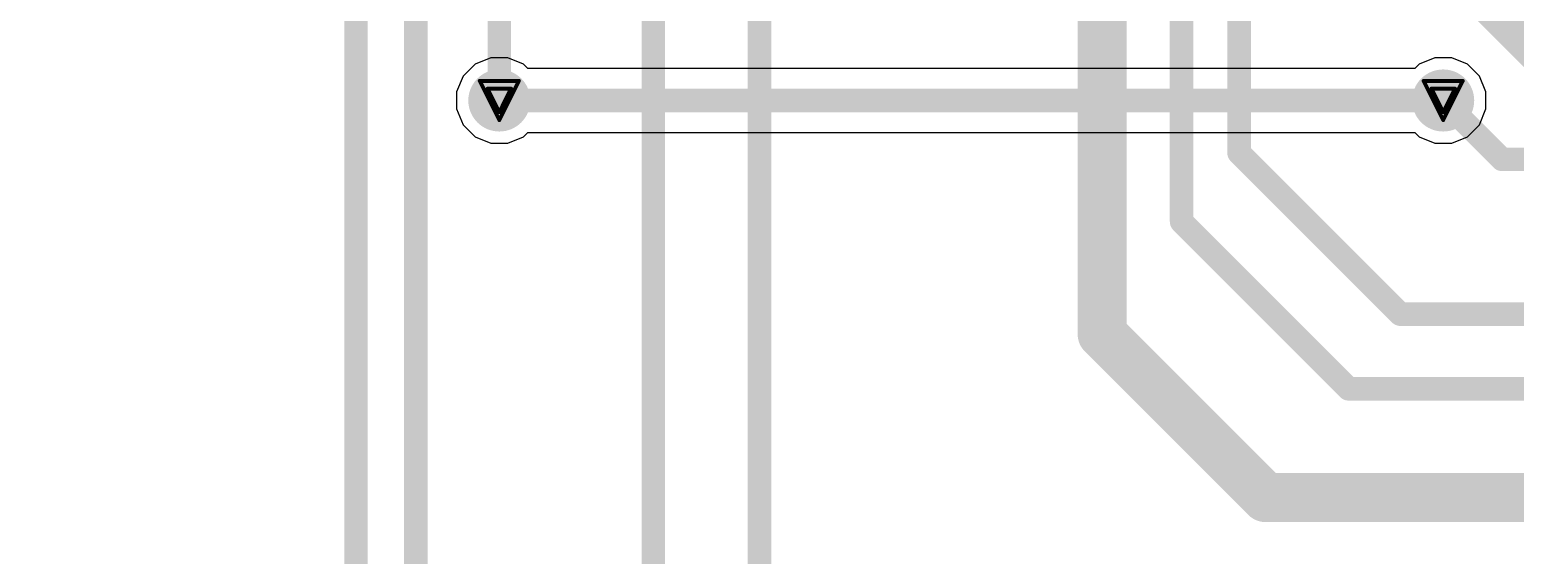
# Model space of a CAD drawing. Header units: inches. Extents: x 29 to 267, y 155 to 337.
# Drawn here: x 63.91 to 83.15, y 235.91 to 242.71 of the extents above; entities that cross this region are included whole.
import ezdxf

# ---------------------------------------------------------------- set-up
doc = ezdxf.new("R2010")
doc.units = ezdxf.units.IN
for name, color, linetype in [('Board Outline', 216, 'Continuous'), ('Bottom Layer', 5, 'Continuous'), ('Bottom Solder', 6, 'Continuous'), ('Drill Drawing', 1, 'Continuous'), ('Top Layer', 1, 'Continuous'), ('Top Solder', 216, 'Continuous'), ('Via Holes', 16, 'Continuous')]:
    doc.layers.add(name, color=color, linetype=linetype)

msp = doc.modelspace()

# ---------------------------------------------------------------- hatches: boundary and pattern name
at = {"layer": 'Bottom Layer'}
h = msp.add_hatch(color=5, dxfattribs=at)
edge = h.paths.add_edge_path()
edge.add_arc((69.99, 241.795), 0.3, 0, 360)
h = msp.add_hatch(color=5, dxfattribs=at)
edge = h.paths.add_edge_path()
edge.add_arc((82.218, 241.795), 0.3, 0, 360)
at = {"layer": 'Bottom Solder'}
h = msp.add_hatch(color=6, dxfattribs=at)
edge = h.paths.add_edge_path()
edge.add_arc((69.99, 241.795), 0.402, 0, 360)
h = msp.add_hatch(color=6, dxfattribs=at)
edge = h.paths.add_edge_path()
edge.add_arc((82.218, 241.795), 0.402, 0, 360)
at = {"layer": 'Top Layer'}
h = msp.add_hatch(color=1, dxfattribs=at)
edge = h.paths.add_edge_path()
edge.add_arc((69.99, 241.795), 0.3, 0, 360)
h = msp.add_hatch(color=1, dxfattribs=at)
edge = h.paths.add_edge_path()
edge.add_arc((82.218, 241.795), 0.3, 0, 360)
at = {"layer": 'Top Solder'}
h = msp.add_hatch(color=216, dxfattribs=at)
edge = h.paths.add_edge_path()
edge.add_arc((69.99, 241.795), 0.402, 0, 360)
h = msp.add_hatch(color=216, dxfattribs=at)
edge = h.paths.add_edge_path()
edge.add_arc((82.218, 241.795), 0.402, 0, 360)
at = {"layer": 'Via Holes'}
h = msp.add_hatch(color=7, dxfattribs=at)
edge = h.paths.add_edge_path()
edge.add_arc((69.99, 241.795), 0.15, 0, 360)
h = msp.add_hatch(color=7, dxfattribs=at)
edge = h.paths.add_edge_path()
edge.add_arc((82.218, 241.795), 0.15, 0, 360)

# ---------------------------------------------------------------- linework, layer by layer
at = {"layer": 'Board Outline', "const_width": 0.254}
msp.add_lwpolyline([(55.145, 191.491, -2.452185), (125.145, 191.491)], format="xyb", dxfattribs=at)
at = {"layer": 'Bottom Layer'}
for p, q in [((69.88, 242.349), (69.676, 242.265)), ((70.1, 242.349), (69.88, 242.349)), ((70.304, 242.265), (70.1, 242.349)), ((82.108, 242.349), (81.905, 242.265)), ((82.329, 242.349), (82.108, 242.349)), ((82.532, 242.265), (82.329, 242.349)), ((69.676, 242.265), (69.52, 242.109)), ((70.359, 242.21), (70.304, 242.265)), ((81.849, 242.21), (70.359, 242.21)), ((81.905, 242.265), (81.849, 242.21)), ((82.688, 242.109), (82.532, 242.265)), ((69.52, 242.109), (69.436, 241.905)), ((82.772, 241.905), (82.688, 242.109)), ((69.436, 241.905), (69.436, 241.685)), ((82.772, 241.685), (82.772, 241.905)), ((69.436, 241.685), (69.52, 241.481)), ((82.688, 241.481), (82.772, 241.685)), ((69.52, 241.481), (69.676, 241.326)), ((70.304, 241.326), (70.359, 241.381)), ((70.359, 241.381), (81.849, 241.381)), ((81.849, 241.381), (81.905, 241.326)), ((82.532, 241.326), (82.688, 241.481)), ((69.676, 241.326), (69.88, 241.241)), ((69.88, 241.241), (70.1, 241.241)), ((70.1, 241.241), (70.304, 241.326)), ((81.905, 241.326), (82.108, 241.241)), ((82.108, 241.241), (82.329, 241.241)), ((82.329, 241.241), (82.532, 241.326))]:
    msp.add_line(p, q, dxfattribs=at)
at = {"layer": 'Bottom Layer', "const_width": 0.305}
msp.add_lwpolyline([(69.99, 241.795), (82.218, 241.795)], dxfattribs=at)
at = {"layer": 'Bottom Layer', "const_width": 0.152}
for points in [[(69.913, 241.795, 1), (70.066, 241.795, 1)], [(82.142, 241.795, 1), (82.295, 241.795, 1)]]:
    msp.add_lwpolyline(points, format="xyb", close=True, dxfattribs=at)
at = {"layer": 'Drill Drawing', "const_width": 0.0508}
for points in [[(69.736, 242.049), (70.244, 242.049)], [(69.736, 242.049), (69.99, 241.541)], [(69.837, 241.948), (70.142, 241.948)], [(69.837, 241.948), (69.99, 241.643)], [(69.99, 241.541), (70.244, 242.049)], [(69.99, 241.643), (70.142, 241.948)], [(81.964, 242.049), (82.472, 242.049)], [(81.964, 242.049), (82.218, 241.541)], [(82.066, 241.948), (82.371, 241.948)], [(82.066, 241.948), (82.218, 241.643)], [(82.218, 241.541), (82.472, 242.049)], [(82.218, 241.643), (82.371, 241.948)]]:
    msp.add_lwpolyline(points, dxfattribs=at)
at = {"layer": 'Drill Drawing', "const_width": 0.0254}
for points in [[(69.723, 242.049, 1), (69.748, 242.049, 1)], [(69.723, 242.049, 1), (69.748, 242.049, 1)], [(69.825, 241.948, 1), (69.85, 241.948, 1)], [(69.825, 241.948, 1), (69.85, 241.948, 1)], [(70.129, 241.948, 1), (70.155, 241.948, 1)], [(70.129, 241.948, 1), (70.155, 241.948, 1)], [(70.231, 242.049, 1), (70.256, 242.049, 1)], [(70.231, 242.049, 1), (70.256, 242.049, 1)], [(81.952, 242.049, 1), (81.977, 242.049, 1)], [(81.952, 242.049, 1), (81.977, 242.049, 1)], [(82.053, 241.948, 1), (82.079, 241.948, 1)], [(82.053, 241.948, 1), (82.079, 241.948, 1)], [(82.358, 241.948, 1), (82.384, 241.948, 1)], [(82.358, 241.948, 1), (82.384, 241.948, 1)], [(82.46, 242.049, 1), (82.485, 242.049, 1)], [(82.46, 242.049, 1), (82.485, 242.049, 1)], [(69.977, 241.643, 1), (70.002, 241.643, 1)], [(69.977, 241.643, 1), (70.002, 241.643, 1)], [(69.977, 241.541, 1), (70.002, 241.541, 1)], [(69.977, 241.541, 1), (70.002, 241.541, 1)], [(82.206, 241.643, 1), (82.231, 241.643, 1)], [(82.206, 241.643, 1), (82.231, 241.643, 1)], [(82.206, 241.541, 1), (82.231, 241.541, 1)], [(82.206, 241.541, 1), (82.231, 241.541, 1)]]:
    msp.add_lwpolyline(points, format="xyb", close=True, dxfattribs=at)
at = {"layer": 'Top Layer'}
for points, const_width in [([(78.829, 240.225), (78.829, 258.737)], 0.305), ([(77.8, 238.77), (77.8, 257.532)], 0.635), ([(71.985, 234.96), (71.985, 246.228)], 0.305), ([(79.574, 241.117), (79.574, 245.692)], 0.305), ([(73.36, 235.324), (73.36, 244.692)], 0.305), ([(82.207, 243.644), (83.736, 242.116)], 0.508), ([(68.907, 233.904), (68.907, 243.561)], 0.305), ([(69.99, 241.795), (69.99, 243.609)], 0.305), ([(68.133, 233.595), (68.133, 243.203)], 0.305), ([(82.218, 241.795), (82.98, 241.033)], 0.305), ([(79.574, 241.117), (81.664, 239.027)], 0.305), ([(82.98, 241.033), (124.04, 241.033)], 0.305), ([(78.829, 240.225), (80.993, 238.061)], 0.305), ([(77.8, 238.77), (79.918, 236.652)], 0.635), ([(81.664, 239.027), (106.635, 239.027)], 0.305), ([(80.993, 238.061), (106.197, 238.061)], 0.305), ([(79.918, 236.652), (104.708, 236.652)], 0.635)]:
    msp.add_lwpolyline(points, dxfattribs=dict(at, const_width=const_width))
for points, const_width in [([(69.913, 241.795, 1), (70.066, 241.795, 1)], 0.152), ([(82.142, 241.795, 1), (82.295, 241.795, 1)], 0.152), ([(79.497, 241.117, 1), (79.65, 241.117, 1)], 0.152), ([(79.497, 241.117, 1), (79.65, 241.117, 1)], 0.152), ([(82.904, 241.033, 1), (83.057, 241.033, 1)], 0.152), ([(82.904, 241.033, 1), (83.057, 241.033, 1)], 0.152), ([(78.753, 240.225, 1), (78.905, 240.225, 1)], 0.152), ([(78.753, 240.225, 1), (78.905, 240.225, 1)], 0.152), ([(77.641, 238.77, 1), (77.959, 238.77, 1)], 0.318), ([(77.641, 238.77, 1), (77.959, 238.77, 1)], 0.318), ([(81.588, 239.027, 1), (81.74, 239.027, 1)], 0.152), ([(81.588, 239.027, 1), (81.74, 239.027, 1)], 0.152), ([(80.916, 238.061, 1), (81.069, 238.061, 1)], 0.152), ([(80.916, 238.061, 1), (81.069, 238.061, 1)], 0.152), ([(79.76, 236.652, 1), (80.077, 236.652, 1)], 0.318), ([(79.76, 236.652, 1), (80.077, 236.652, 1)], 0.318)]:
    msp.add_lwpolyline(points, format="xyb", close=True, dxfattribs=dict(at, const_width=const_width))

doc.saveas('drawing.dxf')
